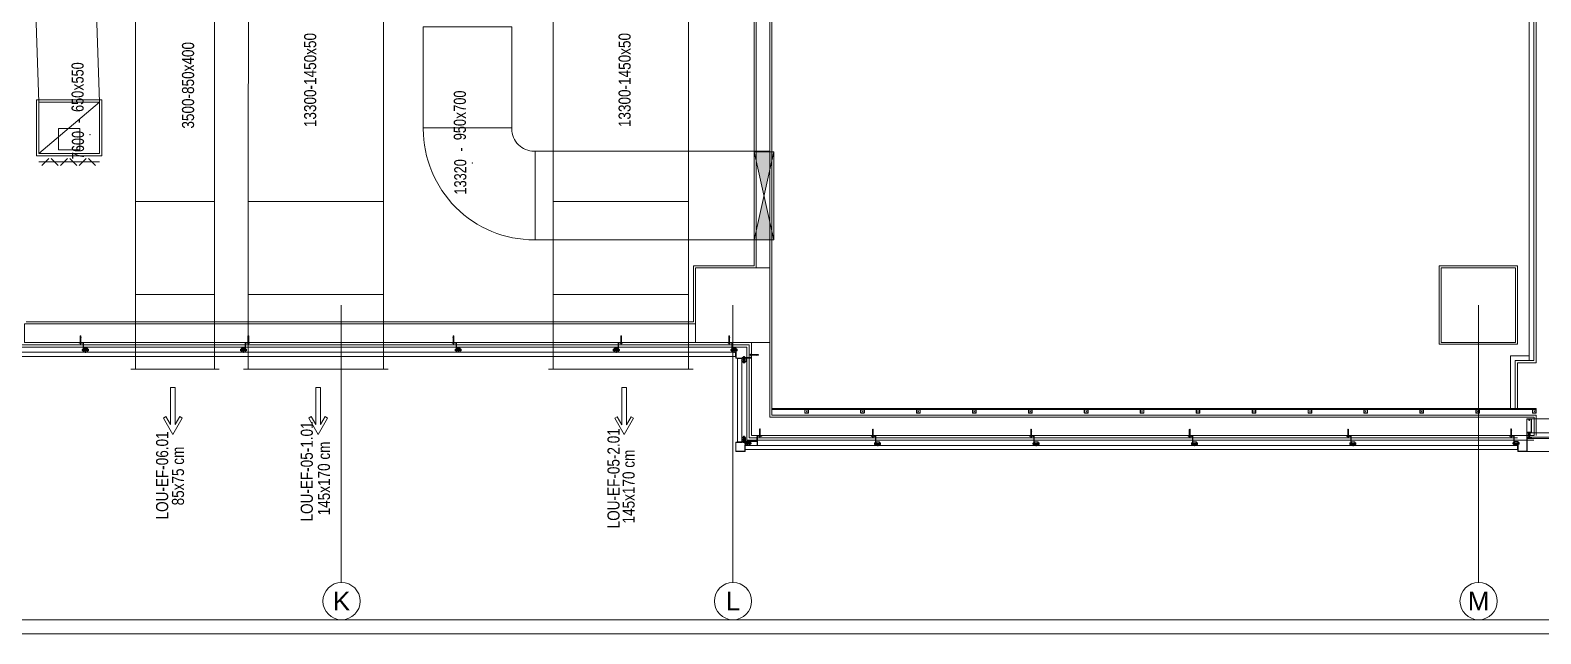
# Model space of a CAD drawing. Extents: x -2365 to 41970, y -230 to 8114.
# Drawn here: x 24682 to 26303, y 0 to 647 of the extents above; entities that cross this region are included whole.
import ezdxf
from ezdxf.enums import TextEntityAlignment as Align

# ---------------------------------------------------------------- set-up
doc = ezdxf.new("R2010")
doc.units = 0
doc.header["$LTSCALE"] = 25
doc.linetypes.add('Grundrisse$0$AUSGEZOGEN', pattern=[2, 1, 1])
doc.layers.get('0').update_dxf_attribs({"color": 9, "lineweight": 9})
for name, color, linetype, lineweight in [('00', 9, 'Continuous', 9), ('01', 9, 'Continuous', 9), ('06C', 9, 'Continuous', 9), ('06D', 9, 'Continuous', 9), ('10', 9, 'Continuous', 9), ('10A', 9, 'Continuous', 9), ('11', 9, 'Continuous', 9), ('14', 9, 'Continuous', 9), ('15', 9, 'Continuous', 9), ('24', 9, 'Continuous', 9), ('33', 9, 'BATTING', 9), ('40A', 9, 'Continuous', 9)]:
    doc.layers.add(name, color=color, linetype=linetype, lineweight=lineweight)
doc.styles.add('Arial', font='arial.ttf', dxfattribs={"height": 2.5})
doc.styles.add('DEBI-BLOCK', font='arial.ttf', dxfattribs={"width": 0.8})
doc.styles.add('Y200-ARIAL', font='arial.ttf', dxfattribs={"width": 0.8})
doc.linetypes.add('BATTING', pattern='A,0.0001,-0.1,[134,ltypeshp.shx,S=0.1,R=0,X=-0.1,Y=0],-0.2,[134,ltypeshp.shx,S=0.1,R=180,X=0.1,Y=0],-0.1', length=0.4001)

# ---------------------------------------------------------------- blocks, each defined once
blk = doc.blocks.new('p-kolon-80x80-vw')
at = {"layer": '01'}
blk.add_lwpolyline([(-40, -40), (-40, 40), (40, 40), (40, -40)], close=True, dxfattribs=at)
blk = doc.blocks.new('p-profil-21')
at = {"layer": '10A', "linetype": 'Continuous'}
for points in [[(2.4, 20.8), (2.3, 20.9), (-2.3, 20.9), (-2.4, 20.8), (-2.4, 20.2), (-2.3, 20.2), (-2.3, 20.1), (-2.4, 19.8), (-2.5, 19.8), (-2.5, 20.8), (-2.4, 21), (-2.4, 21), (2.3, 21), (2.5, 20.9), (2.5, 20.8), (2.5, 19.8), (2.4, 19.8), (2.3, 20.1), (2.3, 20.2), (2.4, 20.2)], [(-2.1, 19.9), (-2, 19.9), (-2, 19.9), (-2, 19.8), (-2.4, 19.8), (-2.3, 20.2), (-2.2, 20.2), (-2.3, 20.2), (-2.3, 20.3), (-2.3, 20.3), (-2.3, 20.5), (-2.2, 20.6), (-2.1, 20.8), (-2.1, 20.8), (-2.1, 20.8), (-2.1, 20.7), (-2.1, 20.4), (-2, 20.3), (-1.1, 20.3), (-1, 20.2), (-1, 20.1), (-0.9, 20), (0, 20), (0, 20), (0, 20), (0.9, 20), (1, 20.1), (1, 20.2), (1.1, 20.3), (2, 20.3), (2, 20.4), (2, 20.7), (2.1, 20.8), (2.1, 20.8), (2.1, 20.8), (2.2, 20.6), (2.3, 20.5), (2.3, 20.3), (2.3, 20.3), (2.3, 20.2), (2.2, 20.2), (2.2, 20.2), (2.3, 19.8), (2, 19.8), (1.9, 19.9), (1.9, 19.9), (2.1, 19.9), (2.1, 20.1), (2, 20.2), (1.1, 20.2), (1.1, 19.9), (1.2, 19.9), (1.2, 19.9), (1.2, 19.8), (-1.2, 19.8), (-1.3, 19.9), (-1.3, 19.9), (-1.1, 19.9), (-1.1, 20.2), (-2, 20.2), (-2.1, 20.1)], [(2.5, 14.7), (2.5, 0.1), (2.5, 0), (2.3, 0), (-2.4, 0), (-2.5, 0.1), (-2.5, 0.1), (-2.5, 14.7), (-2.3, 14.7), (-2.2, 14.7), (-2.2, 14.6), (-2.3, 14.6), (-2.3, 14.4), (-1.9, 14.4), (-1.9, 14.4), (-1.8, 14.4), (-1.4, 14.4), (-1.4, 14.6), (-1.5, 14.6), (-1.5, 14.7), (-1.4, 14.7), (-1.1, 14.7), (-1.1, 14.6), (-1.2, 14.6), (-1.2, 14.4), (-0.7, 14.4), (-0.5, 14.5), (-0.5, 14.6), (-0.5, 15.7), (-0.5, 15.7), (-0.4, 15.7), (-0.2, 15.6), (-0.2, 15.6), (-0.2, 15.5), (-0.2, 15.4), (-0.2, 15.4), (-0.2, 15.4), (-0.2, 15.2), (-0.2, 15.2), (-0.2, 15.2), (-0.2, 15), (-0.2, 15), (-0.2, 15), (-0.2, 14.9), (-0.2, 14.8), (-0.2, 14.8), (-0.2, 14.7), (-0.2, 14.7), (-0.2, 14.6), (-0.2, 14.6), (-0.1, 14.4), (0, 14.3), (0.1, 14.4), (0.2, 14.6), (0.2, 14.7), (0.2, 14.7), (0.2, 14.8), (0.2, 14.9), (0.2, 14.9), (0.2, 15), (0.2, 15.1), (0.2, 15.1), (0.2, 15.1), (0.2, 15.3), (0.2, 15.3), (0.2, 15.3), (0.2, 15.4), (0.2, 15.5), (0.2, 15.5), (0.2, 15.6), (0.3, 15.6), (0.4, 15.7), (0.5, 15.7), (0.5, 15.7), (0.5, 14.6), (0.6, 14.5), (0.6, 14.4), (1.2, 14.4), (1.2, 14.6), (1.1, 14.6), (1.1, 14.7), (1.5, 14.7), (1.5, 14.7), (1.5, 14.6), (1.4, 14.6), (1.4, 14.4), (1.9, 14.4), (1.9, 14.4), (1.9, 14.4), (2.4, 14.4), (2.4, 14.6), (2.2, 14.6), (2.2, 14.7), (2.3, 14.7)]]:
    blk.add_lwpolyline(points, close=True, dxfattribs=at)
at = {"layer": '10A', "linetype": 'Grundrisse$0$AUSGEZOGEN'}
for points in [[(-0.9, 18.2), (-0.9, 18.2), (-0.5, 18.3), (-0.5, 18.2), (-0.6, 18.1), (-0.6, 18.1), (-0.9, 18.1), (-1, 18), (-1.1, 17.9), (-1.1, 17.6), (-1.1, 17.5), (-1.2, 17.5), (-1.2, 17.6), (-1.2, 17.9), (-1.2, 17.9), (-1.2, 18), (-1.2, 18), (-1.1, 18), (-1.1, 18.1), (-1.1, 18.1), (-1, 18.2), (-1, 18.2)], [(-0.9, 17.3), (-0.9, 17.3), (-0.5, 17.4), (-0.5, 17.3), (-0.6, 17.2), (-0.6, 17.2), (-0.9, 17.2), (-1, 17.1), (-1.1, 17), (-1.1, 16.7), (-1.1, 16.7), (-1.2, 16.6), (-1.2, 16.7), (-1.2, 17), (-1.2, 17), (-1.2, 17.1), (-1.2, 17.1), (-1.1, 17.2), (-1.1, 17.2), (-1.1, 17.2), (-1, 17.3), (-1, 17.3)], [(-0.9, 16.4), (-0.9, 16.5), (-0.5, 16.5), (-0.5, 16.4), (-0.6, 16.3), (-0.6, 16.3), (-0.9, 16.3), (-1, 16.2), (-1.1, 16.1), (-1.1, 15.8), (-1.1, 15.8), (-1.2, 15.8), (-1.2, 15.8), (-1.2, 16.1), (-1.2, 16.1), (-1.2, 16.2), (-1.2, 16.2), (-1.1, 16.3), (-1.1, 16.3), (-1.1, 16.4), (-1, 16.4), (-1, 16.4)], [(0.5, 15.8), (0.3, 15.8), (0.2, 15.7), (0.2, 15.6), (0.2, 15.4), (0.2, 15.2), (0.2, 15.2), (0.2, 15.1), (0.2, 15.1), (0.2, 15.1), (0.2, 14.9), (0.2, 14.8), (0.2, 14.8), (0.1, 14.6), (0, 14.6), (-0.1, 14.6), (-0.2, 14.8), (-0.2, 14.8), (-0.2, 14.9), (-0.2, 15.1), (-0.2, 15.1), (-0.2, 15.1), (-0.2, 15.2), (-0.2, 15.2), (-0.2, 15.4), (-0.2, 15.6), (-0.2, 15.7), (-0.3, 15.8), (-0.5, 15.8), (-0.5, 18.6), (-0.5, 18.7), (-0.4, 18.9), (-0.4, 19), (-0.4, 19), (-0.5, 19), (-0.5, 19), (-0.5, 19), (-0.5, 19.6), (-0.4, 19.7), (-0.3, 19.6), (-0.3, 19.5), (-0.3, 19.5), (-0.4, 19.5), (-0.4, 19.2), (-0.3, 19.1), (0, 18.8), (0, 18.8), (0, 18.8), (0.3, 19.1), (0.4, 19.2), (0.4, 19.5), (0.3, 19.5), (0.3, 19.5), (0.3, 19.6), (0.4, 19.7), (0.5, 19.6), (0.5, 19.6), (0.5, 19), (0.5, 19), (0.4, 19), (0.4, 19), (0.4, 18.9), (0.5, 18.7), (0.5, 18.6)], [(0.9, 18.2), (0.9, 18.2), (0.5, 18.3), (0.5, 18.2), (0.5, 18.1), (0.6, 18.1), (0.9, 18.1), (1, 18), (1.1, 17.9), (1.1, 17.6), (1.1, 17.5), (1.1, 17.5), (1.2, 17.6), (1.2, 17.9), (1.2, 17.9), (1.2, 18), (1.1, 18), (1.1, 18), (1.1, 18.1), (1.1, 18.1), (1, 18.2), (1, 18.2)], [(0.9, 17.3), (0.9, 17.3), (0.5, 17.4), (0.5, 17.3), (0.5, 17.2), (0.6, 17.2), (0.9, 17.2), (1, 17.1), (1.1, 17), (1.1, 16.7), (1.1, 16.7), (1.1, 16.6), (1.2, 16.7), (1.2, 17), (1.2, 17), (1.2, 17.1), (1.1, 17.1), (1.1, 17.2), (1.1, 17.2), (1.1, 17.2), (1, 17.3), (1, 17.3)], [(0.9, 16.4), (0.9, 16.5), (0.5, 16.5), (0.5, 16.4), (0.5, 16.3), (0.6, 16.3), (0.9, 16.3), (1, 16.2), (1.1, 16.1), (1.1, 15.8), (1.1, 15.8), (1.1, 15.8), (1.2, 15.8), (1.2, 16.1), (1.2, 16.1), (1.2, 16.2), (1.1, 16.2), (1.1, 16.3), (1.1, 16.3), (1.1, 16.4), (1, 16.4), (1, 16.4)]]:
    blk.add_lwpolyline(points, close=True, dxfattribs=at)
at = {"layer": '10A', "linetype": 'Continuous'}
blk.add_lwpolyline([(2.3, 14.1), (-2.3, 14.1), (-2.3, 0.2), (-0.2, 0.2), (-0.1, 0.3), (-0.1, 0.7), (-0.2, 0.8), (-0.2, 0.8), (-0.3, 0.8), (-0.3, 0.9), (-0.3, 0.9), (-0.4, 1), (-0.4, 1), (-0.4, 1), (-0.4, 1.1), (-0.5, 1.2), (-0.5, 1.2), (-0.5, 1.3), (-0.4, 1.3), (-0.4, 1.4), (-0.4, 1.4), (-0.4, 1.5), (-0.3, 1.5), (-0.3, 1.6), (-0.2, 1.6), (-0.1, 1.5), (-0.1, 1.3), (-0.2, 1.3), (-0.2, 1.3), (-0.2, 1.2), (-0.2, 1.1), (-0.2, 1.1), (-0.1, 1.1), (-0.1, 1), (0, 1), (0.1, 1), (0.1, 1.1), (0.1, 1.1), (0.2, 1.1), (0.2, 1.2), (0.2, 1.3), (0.1, 1.3), (0.1, 1.3), (0.1, 1.4), (0.1, 1.5), (0.2, 1.6), (0.3, 1.6), (0.3, 1.5), (0.3, 1.5), (0.4, 1.4), (0.4, 1.4), (0.4, 1.3), (0.4, 1.3), (0.4, 1.2), (0.4, 1.2), (0.4, 1.1), (0.4, 1), (0.4, 1), (0.4, 1), (0.3, 0.9), (0.3, 0.9), (0.2, 0.8), (0.2, 0.8), (0.2, 0.8), (0.1, 0.7), (0.1, 0.3), (0.1, 0.2), (2.3, 0.2), (2.3, 14.1)], dxfattribs=at)
blk = doc.blocks.new('p-cephe-birincikat-onkisim')
at = {"layer": '06D'}
for points in [[(-240, -3762), (-903.1, -3762)], [(-240, -3783), (-903.1, -3783)], [(-240, -3797), (-908.1, -3797)]]:
    blk.add_lwpolyline(points, dxfattribs=at)
at = {"layer": '15', "linetype": 'Continuous'}
blk.add_lwpolyline([(-908, -3777), (-742.3, -3777), (-742.3, -3781.5), (-908, -3781.5)], close=True, dxfattribs=at)
at = {"xscale": -1, "rotation": 180}
blk.add_blockref('p-profil-21', (-905.5, -3762), dxfattribs=at)
blk = doc.blocks.new('cxvxv')
for p, q in [((-21988.4, 8561, 0), (-21988.4, 8560.3, 0)), ((-21988.4, 8560.3, 0), (-21986.6, 8560.3, 0)), ((-21986.9, 8561.1, 0), (-21988.2, 8561.1, 0)), ((-21988, 8561.2, 0), (-21987, 8561.3, 0)), ((-21988, 8561.3, 0), (-21988, 8561.3, 0)), ((-21988, 8561.2, 0), (-21988, 8561.3, 0)), ((-21988, 8561.3, 0), (-21987.9, 8561.3, 0)), ((-21988, 8561.1, 0), (-21987, 8561.2, 0)), ((-21988, 8561.1, 0), (-21988, 8561.2, 0)), ((-21988, 8561.2, 0), (-21988, 8561.2, 0)), ((-21988, 8561.1, 0), (-21988, 8561.1, 0)), ((-21988, 8561.1, 0), (-21988, 8561.1, 0)), ((-21988, 8561.1, 0), (-21988, 8561.1, 0)), ((-21988, 8561, 0), (-21988, 8560.3, 0)), ((-21988, 8560.3, 0), (-21987, 8560.3, 0)), ((-21988, 8560.3, 0), (-21988, 8560.3, 0)), ((-21988, 8560.1, 0), (-21988, 8555.6, 0)), ((-21987.5, 8561.3, 0), (-21987.9, 8561.3, 0)), ((-21987.7, 8561, 0), (-21987.7, 8561.1, 0)), ((-21987.7, 8561.1, 0), (-21987.7, 8561.1, 0)), ((-21987.5, 8561.3, 0), (-21987.1, 8561.3, 0)), ((-21987.1, 8561.3, 0), (-21987.1, 8561.2, 0)), ((-21987, 8561.3, 0), (-21987.1, 8561.3, 0)), ((-21987.1, 8561.3, 0), (-21987, 8561.3, 0)), ((-21987, 8561.3, 0), (-21987.1, 8561.3, 0)), ((-21987, 8561.3, 0), (-21987.1, 8561.3, 0)), ((-21987.1, 8561.2, 0), (-21987, 8561.2, 0)), ((-21987, 8561.2, 0), (-21987.1, 8561.2, 0)), ((-21987.1, 8561.2, 0), (-21987.1, 8561.1, 0)), ((-21987.1, 8561.1, 0), (-21987, 8561.1, 0)), ((-21987.1, 8560.6, 0), (-21987.1, 8561, 0)), ((-21987.1, 8560.6, 0), (-21987.1, 8560.3, 0)), ((-21987.1, 8560.3, 0), (-21987.1, 8560.3, 0)), ((-21987.1, 8555.6, 0), (-21987.1, 8560.1, 0)), ((-21987, 8560.3, 0), (-21987, 8560.3, 0)), ((-21987, 8555.6, 0), (-21987, 8560.1, 0)), ((-21986.6, 8560.3, 0), (-21986.6, 8561, 0)), ((-21988.4, 8555.4, 0), (-21986.6, 8555.4, 0)), ((-21988.4, 8554.7, 0), (-21988.4, 8555.4, 0)), ((-21986.9, 8554.7, 0), (-21988.2, 8554.7, 0)), ((-21988, 8555.4, 0), (-21987, 8555.4, 0)), ((-21988, 8554.7, 0), (-21988, 8555.4, 0)), ((-21988, 8555.4, 0), (-21988, 8555.4, 0)), ((-21987.1, 8555.1, 0), (-21987.1, 8555.4, 0)), ((-21987.1, 8555.4, 0), (-21987.1, 8555.4, 0)), ((-21987.1, 8555.1, 0), (-21987.1, 8554.7, 0)), ((-21987, 8555.4, 0), (-21987, 8555.4, 0)), ((-21986.6, 8555.4, 0), (-21986.6, 8554.7, 0))]:
    blk.add_line(p, q)
at = {"elevation": 0}
for points in [[(-21986.3, 8560.1), (-21988.7, 8560.1), (-21988.7, 8560.3), (-21986.3, 8560.3)], [(-21986.3, 8555.6), (-21988.7, 8555.6), (-21988.7, 8555.4), (-21986.3, 8555.4)]]:
    blk.add_lwpolyline(points, close=True, dxfattribs=at)
for points in [[(-21988, 8560.3), (-21988, 8560.3)], [(-21988, 8560.1), (-21988, 8555.6)], [(-21988, 8555.4), (-21988, 8555.4)]]:
    blk.add_lwpolyline(points, dxfattribs=at)
for centre, radius, start, end in [((-21988.2, 8560.8, 0), 0.315, 45.8497, 134.1503), ((-21987.5, 8560, 0), 1.12, 66.8701, 113.1299), ((-21987.5, 8560, 0), 1.12, 66.8701, 113.1299), ((-21986.9, 8560.8, 0), 0.313, 45.449, 134.551), ((-21988.2, 8555, 0), 0.315, 225.8497, 314.1503), ((-21987.5, 8555.8, 0), 1.12, 246.8701, 293.1299), ((-21987.5, 8555.8, 0), 1.12, 246.8701, 293.1299), ((-21986.9, 8555, 0), 0.313, 225.449, 314.551)]:
    blk.add_arc(centre, radius, start, end)
blk = doc.blocks.new('VIDA')
for p, q in [((-18072, 6524), (-18070, 6525)), ((-18072, 6524), (-18072, 6524)), ((-18072, 6524), (-18072, 6524)), ((-18070, 6523), (-18072, 6524)), ((-18070, 6525), (-18071, 6523)), ((-18071, 6523), (-18070, 6525)), ((-18070, 6523), (-18069, 6525)), ((-18070, 6525), (-18070, 6525)), ((-18070, 6525), (-18070, 6524)), ((-18070, 6524), (-18070, 6525)), ((-18070, 6525), (-18070, 6525)), ((-18070, 6525), (-18070, 6525)), ((-18070, 6525), (-18069, 6525)), ((-18070, 6524), (-18070, 6524)), ((-18069, 6522), (-18070, 6523)), ((-18070, 6523), (-18070, 6523)), ((-18069, 6523), (-18068, 6525)), ((-18069, 6522), (-18069, 6525)), ((-18069, 6525), (-18069, 6522)), ((-18069, 6525), (-18069, 6525)), ((-18069, 6525), (-18069, 6525)), ((-18069, 6525), (-18069, 6525)), ((-18069, 6525), (-18069, 6525)), ((-18069, 6525), (-18068, 6525)), ((-18069, 6523), (-18069, 6522)), ((-18068, 6522), (-18069, 6523)), ((-18069, 6523), (-18069, 6523)), ((-18069, 6522), (-18069, 6522)), ((-18067, 6525), (-18068, 6522)), ((-18068, 6523), (-18067, 6525)), ((-18068, 6525), (-18068, 6523)), ((-18068, 6522), (-18068, 6525)), ((-18068, 6525), (-18068, 6525)), ((-18068, 6525), (-18068, 6522)), ((-18068, 6525), (-18068, 6525)), ((-18068, 6525), (-18068, 6525)), ((-18068, 6525), (-18067, 6525)), ((-18068, 6523), (-18068, 6522)), ((-18068, 6522), (-18068, 6523)), ((-18068, 6523), (-18068, 6523)), ((-18068, 6523), (-18068, 6522)), ((-18067, 6522), (-18068, 6522)), ((-18068, 6522), (-18068, 6522)), ((-18066, 6525), (-18067, 6525)), ((-18067, 6523), (-18066, 6525)), ((-18066, 6525), (-18067, 6522)), ((-18067, 6525), (-18067, 6523)), ((-18067, 6522), (-18067, 6525)), ((-18067, 6525), (-18067, 6525)), ((-18067, 6525), (-18067, 6525)), ((-18067, 6525), (-18067, 6525)), ((-18067, 6522), (-18067, 6523)), ((-18067, 6523), (-18067, 6522)), ((-18067, 6523), (-18067, 6523)), ((-18067, 6523), (-18067, 6522)), ((-18066, 6522), (-18067, 6522)), ((-18066, 6525), (-18066, 6525)), ((-18066, 6525), (-18066, 6525)), ((-18066, 6525), (-18066, 6525)), ((-18066, 6525), (-18066, 6523)), ((-18066, 6522), (-18066, 6525)), ((-18065, 6525), (-18066, 6522)), ((-18066, 6523), (-18065, 6525)), ((-18066, 6525), (-18065, 6525)), ((-18066, 6523), (-18066, 6523)), ((-18066, 6523), (-18066, 6522)), ((-18066, 6523), (-18066, 6522)), ((-18066, 6522), (-18066, 6523)), ((-18065, 6522), (-18066, 6522)), ((-18065, 6525), (-18065, 6523)), ((-18065, 6522), (-18065, 6525)), ((-18065, 6525), (-18065, 6525)), ((-18065, 6525), (-18065, 6525)), ((-18065, 6525), (-18065, 6525)), ((-18065, 6525), (-18064, 6525)), ((-18065, 6523), (-18064, 6525)), ((-18064, 6525), (-18065, 6522)), ((-18065, 6522), (-18064, 6525)), ((-18065, 6523), (-18065, 6522)), ((-18065, 6523), (-18065, 6523)), ((-18065, 6523), (-18065, 6522)), ((-18065, 6522), (-18065, 6523)), ((-18064, 6523), (-18065, 6522)), ((-18064, 6523), (-18065, 6522)), ((-18065, 6522), (-18065, 6522)), ((-18064, 6525), (-18064, 6525)), ((-18064, 6525), (-18064, 6525)), ((-18064, 6525), (-18064, 6525)), ((-18064, 6525), (-18064, 6523)), ((-18064, 6522), (-18062, 6525)), ((-18062, 6525), (-18064, 6522)), ((-18064, 6523), (-18062, 6525)), ((-18062, 6525), (-18064, 6525)), ((-18064, 6523), (-18064, 6523)), ((-18062, 6523), (-18064, 6522)), ((-18062, 6523), (-18064, 6522)), ((-18064, 6522), (-18064, 6523)), ((-18064, 6522), (-18064, 6522)), ((-18063, 6522), (-18062, 6525)), ((-18061, 6525), (-18063, 6523)), ((-18062, 6525), (-18063, 6525)), ((-18062, 6523), (-18063, 6522)), ((-18063, 6522), (-18061, 6523)), ((-18062, 6523), (-18063, 6522)), ((-18063, 6523), (-18061, 6523)), ((-18063, 6522), (-18061, 6522)), ((-18062, 6525), (-18061, 6525)), ((-18062, 6525), (-18062, 6525)), ((-18062, 6525), (-18062, 6525)), ((-18062, 6525), (-18062, 6525)), ((-18061, 6525), (-18062, 6525)), ((-18062, 6523), (-18061, 6525)), ((-18061, 6525), (-18062, 6522)), ((-18062, 6522), (-18061, 6525)), ((-18061, 6523), (-18062, 6525)), ((-18062, 6525), (-18061, 6522)), ((-18062, 6525), (-18062, 6523)), ((-18062, 6525), (-18062, 6525)), ((-18062, 6525), (-18061, 6525)), ((-18062, 6523), (-18062, 6523)), ((-18062, 6522), (-18062, 6523)), ((-18061, 6523), (-18062, 6522)), ((-18061, 6523), (-18062, 6522)), ((-18062, 6522), (-18062, 6522)), ((-18061, 6525), (-18060, 6525)), ((-18061, 6525), (-18061, 6525)), ((-18061, 6525), (-18061, 6525)), ((-18061, 6525), (-18061, 6525)), ((-18061, 6525), (-18061, 6523)), ((-18061, 6522), (-18060, 6525)), ((-18060, 6525), (-18061, 6522)), ((-18061, 6523), (-18060, 6525)), ((-18061, 6523), (-18061, 6523)), ((-18060, 6523), (-18061, 6522)), ((-18060, 6523), (-18061, 6522)), ((-18061, 6522), (-18061, 6523)), ((-18061, 6522), (-18061, 6522)), ((-18060, 6525), (-18060, 6525)), ((-18060, 6525), (-18060, 6525)), ((-18060, 6525), (-18060, 6525)), ((-18060, 6525), (-18060, 6525)), ((-18060, 6525), (-18060, 6523)), ((-18060, 6523), (-18060, 6525)), ((-18059, 6525), (-18060, 6522)), ((-18060, 6522), (-18059, 6525)), ((-18060, 6525), (-18059, 6525)), ((-18059, 6524), (-18060, 6523)), ((-18060, 6522), (-18060, 6523)), ((-18060, 6523), (-18060, 6522)), ((-18060, 6523), (-18060, 6522)), ((-18060, 6523), (-18060, 6523)), ((-18060, 6523), (-18059, 6523)), ((-18060, 6522), (-18060, 6522)), ((-18058, 6527), (-18059, 6527)), ((-18059, 6521), (-18059, 6527)), ((-18059, 6525), (-18059, 6525)), ((-18058, 6521), (-18059, 6521))]:
    blk.add_line(p, q)
for points in [[(-18069, 6525), (-18069, 6523)], [(-18057, 6524), (-18057, 6524), (-18057, 6524), (-18057, 6523)]]:
    blk.add_lwpolyline(points)
for start, end in [(7.5095, 35.2427), (324.7573, 352.4905)]:
    blk.add_arc((-18062, 6524), 5.21, start, end)
blk = doc.blocks.new('çelik dübel')
at = {"ltscale": 7}
for p, q in [((-87, -2), (-85, 2)), ((-85, -6), (-85, 2)), ((-68, 2), (-85, 2)), ((-75, -6), (-75, 2)), ((-70, -6), (-70, 2)), ((-68, 3), (-58, 2)), ((-68, -7), (-68, 3)), ((-58, -6), (-58, 2)), ((-53, 2), (-58, 2)), ((-8, 2), (-58, 2)), ((-53, -6), (-53, 2)), ((-25, -6), (-25, 2)), ((-25, -6), (-24, 2)), ((-23, -6), (-22, 2)), ((-21, -6), (-20, 2)), ((-19, -6), (-18, 2)), ((-17, -6), (-16, 2)), ((-85, -6), (-87, -2)), ((-68, -6), (-85, -6)), ((-68, -7), (-58, -6)), ((-53, -5), (-58, -5)), ((-8, -6), (-58, -6))]:
    blk.add_line(p, q, dxfattribs=at)
for p, q in [((-15, -6), (-14, 2)), ((-13, -6), (-12, 2)), ((-11, -6), (-10, 1)), ((-10, -9), (-10, 5)), ((-9, 5), (-10, 5)), ((-10, 3), (-10, 5)), ((-9, -9), (-9, 5)), ((-8, 2), (-8, 3)), ((-8, -4), (-8, 0)), ((-5, 4), (-7, 4)), ((-5, 1), (-7, 1)), ((-4, 2), (-4, 3)), ((-1, 2), (-4, 2)), ((-4, -4), (-4, 0)), ((-3, -6), (-2, 2)), ((-1, -6), (0, 1)), ((0, -5), (0, 1)), ((-10, -7), (-10, -9)), ((-9, -9), (-10, -9)), ((-8, -6), (-8, -7)), ((-5, -5), (-7, -5)), ((-5, -8), (-7, -8)), ((-4, -6), (-4, -7)), ((-1, -6), (-4, -6))]:
    blk.add_line(p, q)
for points in [[(-68, 1), (-67, 0), (-67, 0), (-67, 0), (-66, -1), (-66, -1), (-66, -2), (-65, -2), (-65, -3), (-65, -3), (-65, -3), (-65, -3), (-64, -4), (-64, -4), (-64, -3), (-64, -3), (-63, -3), (-63, -3), (-63, -3), (-63, -2), (-62, -2), (-62, -2), (-62, -1), (-62, -1), (-61, -1), (-61, -1), (-61, -1), (-61, 0), (-61, 0), (-60, -1), (-60, -1), (-60, -1), (-60, -1), (-60, -1), (-60, -2), (-59, -2), (-59, -3), (-59, -3), (-59, -3), (-58, -3), (-58, -3)], [(-68, 0), (-68, 0), (-68, 0), (-68, -1), (-68, -1), (-68, -1), (-68, -1), (-68, -1), (-68, -1), (-68, -1), (-68, -1), (-68, -1), (-67, -1), (-67, -1), (-67, -1), (-67, -1), (-67, -1), (-67, -1), (-67, -1), (-67, -1), (-67, -1), (-67, -1), (-67, -1), (-67, -1), (-67, -1), (-67, -1), (-67, -1), (-67, -2), (-67, -2), (-67, -2), (-67, -2), (-67, -2), (-67, -2), (-67, -2), (-67, -2), (-67, -2), (-67, -2), (-67, -2), (-67, -2), (-67, -2), (-67, -2), (-67, -2), (-67, -2), (-66, -2), (-66, -3), (-66, -3), (-66, -3), (-66, -3), (-66, -3), (-66, -3), (-66, -3), (-66, -3), (-66, -3), (-66, -3), (-66, -3), (-66, -3), (-66, -3), (-66, -3), (-66, -3), (-66, -3), (-66, -3), (-66, -4), (-66, -4), (-66, -4), (-66, -4), (-66, -4), (-66, -4), (-66, -4), (-66, -4), (-66, -4), (-66, -4), (-66, -4), (-65, -4), (-65, -4), (-65, -4), (-65, -4), (-65, -4), (-65, -4), (-65, -4), (-65, -4), (-65, -4), (-65, -4), (-65, -4), (-65, -4), (-65, -4), (-65, -4), (-65, -5), (-65, -5), (-65, -5), (-64, -5), (-64, -5), (-64, -5), (-64, -5), (-64, -5), (-64, -5), (-64, -5), (-64, -5), (-64, -5), (-64, -5), (-64, -4), (-64, -4), (-64, -4), (-64, -4), (-64, -4), (-64, -4), (-63, -4), (-63, -4), (-63, -4), (-63, -4), (-63, -4), (-63, -4), (-63, -4), (-63, -4), (-63, -4), (-63, -4), (-63, -4), (-63, -4), (-63, -4), (-63, -4), (-63, -4), (-63, -4), (-63, -4), (-63, -4), (-63, -4), (-63, -4), (-63, -4), (-63, -4), (-63, -4), (-63, -4), (-62, -4), (-62, -4), (-62, -3), (-62, -3), (-62, -3), (-62, -3), (-62, -3), (-62, -3), (-62, -3), (-62, -3), (-62, -3), (-62, -3), (-62, -3), (-62, -3), (-62, -3), (-62, -3), (-62, -3), (-62, -3), (-62, -3), (-62, -3), (-62, -3), (-62, -3), (-62, -3), (-62, -3), (-62, -3), (-62, -3), (-62, -3), (-62, -2), (-61, -2), (-61, -2), (-61, -2), (-61, -2), (-61, -2), (-61, -2), (-61, -2), (-61, -2), (-61, -2), (-61, -2), (-61, -2), (-61, -2), (-61, -2), (-61, -2), (-61, -2), (-61, -2), (-61, -2), (-61, -2), (-61, -2), (-61, -2), (-61, -2), (-61, -2), (-61, -2), (-61, -2), (-61, -2), (-61, -2), (-61, -2), (-61, -2), (-61, -2), (-61, -2), (-61, -2), (-61, -2), (-61, -2), (-61, -2), (-61, -2), (-61, -2), (-61, -2), (-61, -2), (-61, -2), (-61, -2), (-61, -2), (-61, -2), (-61, -2), (-60, -2), (-60, -2), (-60, -2), (-60, -2), (-60, -3), (-60, -3), (-60, -3), (-60, -3), (-60, -3), (-60, -3), (-60, -3), (-60, -3), (-60, -3), (-60, -3), (-60, -3), (-60, -3), (-60, -3), (-60, -3), (-60, -3), (-60, -3), (-60, -3), (-60, -3), (-60, -4), (-60, -4), (-60, -4), (-60, -4), (-60, -4), (-60, -4), (-59, -4), (-59, -4), (-59, -4), (-59, -4), (-59, -4), (-59, -4), (-59, -4), (-59, -4), (-59, -4), (-59, -4), (-58, -4), (-58, -4), (-58, -5)]]:
    blk.add_lwpolyline(points)
for centre, start, end in [((-7, 3), 90, 180), ((-7, 2), 180, 270), ((-7, 0), 90, 180), ((-5, 3), 0, 90), ((-5, 2), 270, 0), ((-5, 0), 0, 90), ((-1, 1), 0, 90), ((-7, -4), 180, 270), ((-7, -6), 90, 180), ((-7, -7), 180, 270), ((-5, -4), 270, 0), ((-5, -6), 0, 90), ((-5, -7), 270, 0), ((-1, -5), 270, 0)]:
    blk.add_arc(centre, 1, start, end)
blk = doc.blocks.new('kjdol')
at = {"elevation": -249.8}
for points in [[(77398, 60089.9), (77398, 60085.9), (77394, 60085.9), (77394, 60089.9)], [(77397.8, 60089.7), (77397.8, 60086.1), (77394.2, 60086.1), (77394.2, 60089.7)]]:
    blk.add_lwpolyline(points, close=True, dxfattribs=at)
at = {"ltscale": 10, "elevation": -278.9}
blk.add_lwpolyline([(77394.1, 60089.9), (77403.3, 60089.9, 0.460237), (77404.2, 60090.8), (77404.2, 60094.9), (77403.8, 60094.9), (77403.8, 60091.3, -0.414214), (77402.8, 60090.3), (77394.1, 60090.3)], format="xyb", close=True, dxfattribs=at)
at = {"xscale": 0.1000000000058208, "yscale": 0.1000000000058208, "zscale": 0.1000000000058208, "rotation": 180}
blk.add_blockref('VIDA', (75587.8, 60740.3, -249.8), dxfattribs=at)
blk.add_blockref('cxvxv', (99383.5, 51530.1, -249.8))
at = {"extrusion": (0, 0, -1), "xscale": 0.1000000000058208, "yscale": 0.1000000000058208, "zscale": -0.0999999999999091}
blk.add_blockref('çelik dübel', (-77402.7, 60093.4, 459.2), dxfattribs=at)
blk = doc.blocks.new('cephekompozit2.kat')
at = {"layer": '10'}
for points in [[(2339.7, 25864.2), (2355, 25864.2, 0.460237), (2355.9, 25865.1), (2355.9, 25869.2), (2355.5, 25869.2), (2355.5, 25865.6, -0.414214), (2354.5, 25864.6), (2339.7, 25864.6)], [(2355.9, 25860), (2355.9, 25869.6, -0.460237), (2356.8, 25870.5), (2360.9, 25870.5), (2360.9, 25870.1), (2357.3, 25870.1, 0.414214), (2356.3, 25869.1), (2356.3, 25860)]]:
    blk.add_lwpolyline(points, format="xyb", close=True, dxfattribs=at)
for points in [[(2343.5, 25868.4), (2343.5, 25864.8), (2339.9, 25864.8), (2339.9, 25868.4)], [(2347.9, 25864.2), (2343.9, 25864.2), (2343.9, 25860.2), (2347.9, 25860.2)], [(2347.7, 25864), (2344.1, 25864), (2344.1, 25860.4), (2347.7, 25860.4)]]:
    blk.add_lwpolyline(points, close=True, dxfattribs=at)
at = {"layer": '10A'}
for points in [[(2332.8, 25955.5), (683.2, 25955.5), (683.2, 25960), (2332.8, 25960), (2332.8, 25955.5)], [(2335, 25953.3), (2335, 25863.8), (2339.5, 25863.8), (2339.5, 25953.3), (2335, 25953.3)], [(2333.2, 25863.3), (2339.7, 25863.3), (2339.7, 25868.6), (2339.5, 25868.6), (2339.5, 25863.5), (2333, 25863.5), (2333, 25853.5), (2343, 25853.5), (2343, 25860), (2347.9, 25860), (2347.9, 25860.2), (2342.8, 25860.2), (2342.8, 25853.7), (2333.2, 25853.7), (2333.2, 25863.3)], [(3168.3, 25860.3), (3168.3, 25860), (3172, 25860), (3172, 25853.5), (3182, 25853.5), (3182, 25864.5), (3182, 25864.5), (3182, 25870.5), (3181.7, 25870.5), (3181.7, 25853.8), (3172.3, 25853.8), (3172.3, 25860.3), (3168.3, 25860.3)]]:
    blk.add_lwpolyline(points, dxfattribs=at)
at = {"layer": '10A', "elevation": 29.1}
blk.add_lwpolyline([(2334.1, 25953.5), (2333.1, 25953.5), (2333.1, 25960), (2329.3, 25960), (2329.3, 25960.3), (2333.3, 25960.3), (2333.3, 25953.8), (2334.3, 25953.8), (2334.3, 25953.8), (2339.8, 25953.8), (2339.8, 25949.8), (2339.5, 25949.8), (2339.5, 25953.5), (2334.1, 25953.5), (2334.1, 25953.5)], dxfattribs=at)
at = {"layer": '10A'}
blk.add_lwpolyline([(3171.7, 25855.5), (2343.2, 25855.5), (2343.2, 25860), (3171.7, 25860)], close=True, dxfattribs=at)
at = {"layer": '33', "ltscale": 0.2}
blk.add_lwpolyline([(3171.7, 25868), (2347.5, 25868), (2347.5, 25967.8), (687.5, 25967.8), (687.5, 27013), (687.4, 29553), (2347.5, 29553), (2347.5, 29653), (3181.7, 29653)], dxfattribs=at)
at = {"layer": '10', "rotation": 90}
for p in [(61723.2, -51433.7, 249.8), (62123.2, -51433.7, 249.8), (62419.2, -51433.7, 308), (62573.2, -51534, 249.8), (62743.2, -51534, 249.8), (62913.2, -51534, 249.8), (63083.2, -51534, 249.8), (63258.2, -51533.7, 249.8)]:
    blk.add_blockref('kjdol', p, dxfattribs=at)
at = {"layer": '10', "xscale": -1}
for name, p, rotation in [('kjdol', (-58283.2, -51433.7, 249.8), 270), ('kjdol', (-57883.2, -51433.7, 249.8), 270), ('cxvxv', (-6201.3, 47854, 0), 269.9725710339926)]:
    blk.add_blockref(name, p, dxfattribs=dict(at, rotation=rotation))
at = {"layer": '10'}
for name, p in [('kjdol', (-75054.2, -34136.1, 278.9)), ('cxvxv', (24329.2, 17308.6, 0))]:
    blk.add_blockref(name, p, dxfattribs=at)
at = {"layer": '10', "yscale": 0.1000000000058208}
for p, xscale, zscale, rotation in [((533.6, 26519), 0.1000000000058208, 0.1000000000058208, 180), ((2997.3, 24053.8), -0.1000000000058208, 0.1000000000021828, 89.97257103399262)]:
    blk.add_blockref('VIDA', p, dxfattribs=dict(at, xscale=xscale, zscale=zscale, rotation=rotation))
at = {"layer": '10', "extrusion": (0, 0, -1), "xscale": 0.1000000000058208, "yscale": 0.1000000000058208, "zscale": -0.0999999999999091, "rotation": 270}
blk.add_blockref('çelik dübel', (-2358.6, 25869.1), dxfattribs=at)
blk = doc.blocks.new('0_aks')
at = {"linetype": 'Continuous'}
blk.add_circle((0, 0), 2, dxfattribs=at)
at = {"style": 'Arial'}
blk.add_attdef('AKS', text='', height=2, dxfattribs=at).set_placement((0, 0), align=Align.MIDDLE_CENTER)
blk = doc.blocks.new('p-aks_vw')
at = {"layer": '24', "ltscale": 2}
for points in [[(3620, 40), (3620, -257.5)], [(4040, 40), (4040, -257.5)], [(4840, 40), (4840, -257.5)]]:
    blk.add_lwpolyline(points, dxfattribs=at)
at = {"layer": '24', "xscale": 10, "yscale": 10, "zscale": 10}
for p, values in [((3620.3, -277.5), {'AKS': 'K'}), ((4040.3, -277.5), {'AKS': 'L'}), ((4840.3, -277.5), {'AKS': 'M'})]:
    blk.add_blockref('0_aks', p, dxfattribs=at).add_auto_attribs(values)
blk = doc.blocks.new('Prf-40x40')
for points in [[(1.5, -2), (-1.5, -2, -0.414214), (-2, -1.5), (-2, 1.5, -0.414214), (-1.5, 2), (1.5, 2, -0.414214), (2, 1.5), (2, -1.5, -0.414214)], [(1.5, -1.7), (-1.5, -1.7, -0.414214), (-1.7, -1.5), (-1.7, 1.5, -0.414214), (-1.5, 1.7), (1.5, 1.7, -0.414214), (1.7, 1.5), (1.7, -1.5, -0.414214)]]:
    blk.add_lwpolyline(points, format="xyb", close=True)
blk.add_point((0, 0))
blk = doc.blocks.new('DEBI001')
at = {"extrusion": (-1, 0, 2e-16)}
blk.add_point((0, 0), dxfattribs=at)
at = {"style": 'DEBI-BLOCK', "width": 0.75, "flags": 8}
for tag, p in [('DEBI', (0.3, 0.2)), ('-', (1.28, 0.2))]:
    blk.add_attdef(tag, text='', height=1, dxfattribs=at).set_placement(p, align=Align.BOTTOM_RIGHT)
blk.add_attdef('KESITX', text='', height=1, dxfattribs=at).set_placement((3.61, 1.53), align=Align.TOP_RIGHT)
at = {"style": 'DEBI-BLOCK', "width": 0.8, "flags": 8}
blk.add_attdef('X', text='', height=1, dxfattribs=at).set_placement((3.92, 1.53), align=Align.TOP_CENTER)
at = {"style": 'DEBI-BLOCK', "width": 0.75, "flags": 8}
blk.add_attdef('KESITY', text='', height=1, dxfattribs=at).set_placement((4.21, 1.53), align=Align.TOP_LEFT)
at = {"style": 'DEBI-BLOCK', "width": 0.75, "flags": 9}
blk.add_attdef('ID', text='', height=0.3, dxfattribs=at).set_placement((0, 0), align=Align.MIDDLE)
blk = doc.blocks.new('p-2.mekanik_cihaz')
h = blk.add_hatch(color=256)
h.paths.add_polyline_path([(4073.6, -3382.8), (4084.1, -3335.5), (4063, -3335.5)])
h.paths.add_polyline_path([(4063, -3430), (4084.1, -3430), (4073.6, -3382.8)])
for p, q in [((3295.5, -3337.5), (3360.5, -3282.5)), ((4084.1, -3335.5), (4063, -3430)), ((4063, -3335.5), (4084.1, -3430)), ((3399.1, -3568.6), (3394.1, -3568.6)), ((3484.1, -3568.6), (3489.1, -3568.6)), ((3515.2, -3568.6), (3520.2, -3568.6)), ((3670.2, -3568.6), (3665.2, -3568.6)), ((3842.5, -3568.6), (3847.5, -3568.6)), ((3997.5, -3568.6), (3992.5, -3568.6))]:
    blk.add_line(p, q)
at = {"ltscale": 10}
for p, q in [((3360.5, -3346.5), (3295.5, -3346.5)), ((3298.8, -3350.2), (3306.3, -3342.7)), ((3308.8, -3342.7), (3316.3, -3350.2)), ((3326.2, -3342.7), (3318.7, -3350.2)), ((3336.2, -3350.2), (3328.7, -3342.7)), ((3346.2, -3342.7), (3338.7, -3350.2)), ((3356.2, -3350.2), (3348.7, -3342.7)), ((3399.1, -3388.7), (3484.1, -3388.7)), ((3520.3, -3388.7), (3665.3, -3388.7)), ((3847.5, -3388.7), (3992.5, -3388.7)), ((3399.1, -3488.7), (3484.1, -3488.7)), ((3520.3, -3488.7), (3665.3, -3488.7)), ((3847.5, -3488.7), (3992.5, -3488.7))]:
    blk.add_line(p, q, dxfattribs=at)
for points in [[(3847.5, -2308.7), (3847.5, -3568.6), (3992.5, -3568.6), (3992.5, -2308.7)], [(3665.2, -3568.6), (3665.7, -2343.6), (3520.7, -2343.6), (3520.2, -3568.6)], [(3399.1, -2592.9), (3399.1, -3568.6), (3484.1, -3568.6), (3484.1, -2592.9)], [(3446.8, -3619.6), (3441.8, -3628.2), (3441.8, -3588.2), (3436.8, -3588.2), (3436.8, -3628.2), (3431.8, -3619.6), (3429.2, -3621.1), (3439.3, -3638.6), (3449.4, -3621.1)], [(3602.8, -3619.6), (3597.8, -3628.2), (3597.8, -3588.2), (3592.8, -3588.2), (3592.8, -3628.2), (3587.8, -3619.6), (3585.2, -3621.1), (3595.3, -3638.6), (3605.4, -3621.1)], [(3931.1, -3619.7), (3926.1, -3628.3), (3926.1, -3588.3), (3921.1, -3588.3), (3921.1, -3628.3), (3916.1, -3619.7), (3913.5, -3621.2), (3923.6, -3638.7), (3933.7, -3621.2)]]:
    blk.add_lwpolyline(points, close=True, dxfattribs=at)
for points in [[(3355.5, -3133.7), (3360.5, -3282.5), (3295.5, -3282.5), (3290.5, -3133.7)], [(3803, -3310), (3803, -3201.6), (3708, -3201.6), (3708, -3310)], [(3293, -3340), (3363, -3340), (3363, -3280), (3293, -3280)], [(3295.5, -3337.5), (3360.5, -3337.5), (3360.5, -3282.5), (3295.5, -3282.5)], [(3316.6, -3333.4), (3316.6, -3310.5), (3339.5, -3310.5), (3339.5, -3333.4)], [(4063, -3335.5), (4084.1, -3335.5), (4084.1, -3430), (4063, -3430)]]:
    blk.add_lwpolyline(points, close=True)
blk.add_lwpolyline([(3803, -3310), (3803, -3311, 0.414214), (3827, -3335), (3828, -3335), (3828, -3430), (3827, -3430, -0.414214), (3708, -3311), (3708, -3310)], format="xyb", close=True)
for points in [[(4080, -3430), (3828, -3430), (3828, -3335)], [(3828, -3335), (4080, -3335)]]:
    blk.add_lwpolyline(points)
ref = blk.add_blockref('DEBI001', (3350.5, -3317.1), dxfattribs=dict(xscale=13, yscale=13, zscale=13, rotation=90))
ref.add_attrib('-', '-', dxfattribs={"height": 13, "rotation": 90, "style": 'DEBI-BLOCK', "width": 0.75, "flags": 8}).set_placement((3347.9, -3300.5), align=Align.BOTTOM_RIGHT)
ref.add_attrib('KESITY', '550', dxfattribs={"height": 13, "rotation": 90, "style": 'DEBI-BLOCK', "width": 0.75, "flags": 8}).set_placement((3330.6, -3262.3), align=Align.TOP_LEFT)
ref.add_attrib('X', 'x', dxfattribs={"height": 13, "rotation": 90, "style": 'DEBI-BLOCK', "width": 0.8, "flags": 8}).set_placement((3330.6, -3266.2), align=Align.TOP_CENTER)
ref.add_attrib('DEBI', '7600', dxfattribs={"height": 13, "rotation": 90, "style": 'DEBI-BLOCK', "width": 0.75, "flags": 8}).set_placement((3347.9, -3313.2), align=Align.BOTTOM_RIGHT)
ref.add_attrib('KESITX', '650', dxfattribs={"height": 13, "rotation": 90, "style": 'DEBI-BLOCK', "width": 0.75, "flags": 8}).set_placement((3330.6, -3270.1), align=Align.TOP_RIGHT)
ref = blk.add_blockref('DEBI001', (3760.7, -3347.4), dxfattribs=dict(xscale=13, yscale=13, zscale=13, rotation=90))
ref.add_attrib('-', '-', dxfattribs={"height": 13, "rotation": 90, "style": 'DEBI-BLOCK', "width": 0.75, "flags": 8}).set_placement((3758.1, -3330.8), align=Align.BOTTOM_RIGHT)
ref.add_attrib('KESITY', '700', dxfattribs={"height": 13, "rotation": 90, "style": 'DEBI-BLOCK', "width": 0.75, "flags": 8}).set_placement((3740.7, -3292.6), align=Align.TOP_LEFT)
ref.add_attrib('X', 'x', dxfattribs={"height": 13, "rotation": 90, "style": 'DEBI-BLOCK', "width": 0.8, "flags": 8}).set_placement((3740.7, -3296.5), align=Align.TOP_CENTER)
ref.add_attrib('DEBI', '13320', dxfattribs={"height": 13, "rotation": 90, "style": 'DEBI-BLOCK', "width": 0.75, "flags": 8}).set_placement((3758.1, -3343.5), align=Align.BOTTOM_RIGHT)
ref.add_attrib('KESITX', '950', dxfattribs={"height": 13, "rotation": 90, "style": 'DEBI-BLOCK', "width": 0.75, "flags": 8}).set_placement((3740.7, -3300.4), align=Align.TOP_RIGHT)
at = {"style": 'Y200-ARIAL', "width": 0.8}
for s, p in [('13300-1450x50', (3593.1, -3309.1)), ('13300-1450x50', (3930.5, -3309.1)), ('3500-850x400', (3462.1, -3310.7)), ('LOU-EF-05-1.01', (3589.5, -3732.1)), ('LOU-EF-06.01', (3434.3, -3729.9)), ('LOU-EF-05-2.01', (3918.6, -3739.4)), ('85x75 cm', (3451.3, -3714.8)), ('145x170 cm', (3607.9, -3725.5)), ('145x170 cm', (3934.8, -3734.2))]:
    blk.add_text(s, height=13, rotation=90, dxfattribs=at).set_placement(p)

msp = doc.modelspace()

# ---------------------------------------------------------------- linework, layer by layer
at = {"layer": '00'}
for points in [[(25475.84, 1012.5), (25475.84, 392.5), (25460.84, 392.5), (25460.84, 1012.5)], [(25395.84, 332.5), (24675.84, 332.5), (24675.84, 312.5), (25395.84, 312.5)], [(25475.84, 232.5), (25475.84, 312.5), (25455.84, 312.5), (25455.84, 212.5), (26295.84, 212.5), (26295.84, 232.5)]]:
    msp.add_lwpolyline(points, close=True, dxfattribs=at)
at = {"layer": '06C'}
msp.add_lwpolyline([(26277.84, 3964.26), (26277.84, 3914.5), (26297.84, 3914.5), (26297.84, 290.44), (26277.84, 290.44), (26277.83, 241.5)], dxfattribs=at)
at = {"layer": '06D', "elevation": 29.1}
msp.add_lwpolyline([(26297.31, 3997.5), (25450.84, 3997.5), (25450.84, 3897.5), (23790.84, 3897.5), (23790.84, 307.5), (25450.84, 307.5), (25450.84, 207.5), (26295.54, 207.5)], dxfattribs=at)
at = {"layer": '06D'}
msp.add_lwpolyline([(26290.34, 293), (26295.34, 293), (26295.34, 1470.5), (26290.34, 1470.5)], close=True, dxfattribs=at)
for points in [[(26270.34, 241.5), (26270.34, 298), (26290.34, 298)], [(26290.34, 293), (26275.34, 293), (26275.34, 241.5)]]:
    msp.add_lwpolyline(points, dxfattribs=at)
at = {"layer": '11', "elevation": -29.1}
msp.add_lwpolyline([(25477.84, 241.5), (25477.84, 240.5), (26297.81, 240.5), (26297.81, 241.5)], close=True, dxfattribs=at)
at = {"layer": '14'}
for points in [[(26297.84, 3992.5), (26297.84, 3970.5), (25477.84, 3970.5), (25477.84, 234.5), (26297.84, 234.5), (26297.84, 212.5)], [(24677.84, 334.5), (25393.84, 334.5), (25393.84, 394.5), (25458.84, 394.5), (25458.84, 1010.5), (25393.84, 1010.5), (25393.84, 1094.5), (25458.84, 1094.5), (25458.84, 1710.5), (25393.84, 1710.5), (25393.84, 1794.5), (25458.84, 1794.5), (25458.84, 2410.5)]]:
    msp.add_lwpolyline(points, dxfattribs=at)
msp.add_lwpolyline([(26193.84, 394.5), (26277.84, 394.5), (26277.84, 310.5), (26193.84, 310.5)], close=True, dxfattribs=at)
at = {"layer": '40A'}
for points in [[(27980, 0), (20985, 0), (20985, 4205), (27980, 4205)], [(21065, 4190), (27440.06, 4190), (27440.06, 15), (21065, 15)]]:
    msp.add_lwpolyline(points, close=True, dxfattribs=at)

# ---------------------------------------------------------------- block references
for name, p in [('cephekompozit2.kat', (23106.14, -25658.02)), ('p-cephe-birincikat-onkisim', (27195.84, 3992.5)), ('p-kolon-80x80-vw', (25435.84, 352.5)), ('p-kolon-80x80-vw', (26235.84, 352.5))]:
    msp.add_blockref(name, p)
at = {"layer": '06D'}
msp.add_blockref('p-2.mekanik_cihaz', (21395.84, 3852.5), dxfattribs=at)
at = {"layer": '10', "rotation": 180}
for p in [(25515.09, 238.5, -29.1), (25575.09, 238.5, -29.1), (25635.09, 238.5, -29.1), (25695.09, 238.5, -29.1), (25755.09, 238.5, -29.1), (25815.09, 238.5, -29.1), (25875.09, 238.5, -29.1), (25935.09, 238.5, -29.1), (25995.09, 238.5, -29.1), (26055.09, 238.5, -29.1), (26115.09, 238.5, -29.1), (26175.09, 238.5, -29.1), (26235.09, 238.5, -29.1), (26295.81, 238.5)]:
    msp.add_blockref('Prf-40x40', p, dxfattribs=at)
at = {"layer": '24'}
msp.add_blockref('p-aks_vw', (21395.84, 312.5), dxfattribs=at)

doc.saveas('drawing.dxf')
